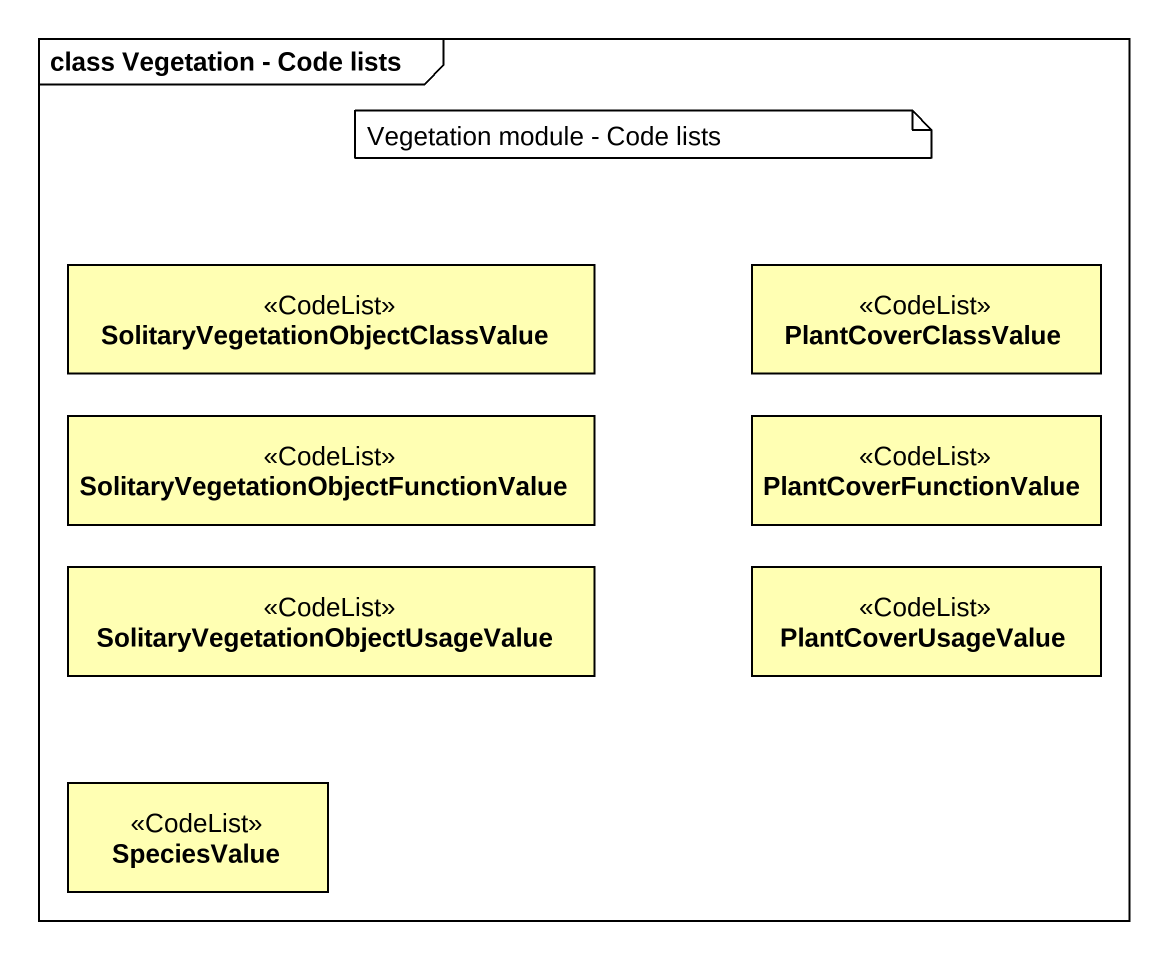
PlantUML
@startuml
mainframe class Vegetation - Code lists
hide circle
hide empty members
class "SolitaryVegetationObjectClassValue" as SolitaryVegetationObjectClas <<CodeList>> #FFFFB3
class PlantCoverClassValue <<CodeList>> #FFFFB3
class "SolitaryVegetationObjectFunctionValue" as SolitaryVegetationObjectFunc <<CodeList>> #FFFFB3
class PlantCoverFunctionValue <<CodeList>> #FFFFB3
class "SolitaryVegetationObjectUsageValue" as SolitaryVegetationObjectUsag <<CodeList>> #FFFFB3
class PlantCoverUsageValue <<CodeList>> #FFFFB3
class SpeciesValue <<CodeList>> #FFFFB3
note as N1
  Vegetation module - Code lists
end note
@enduml
